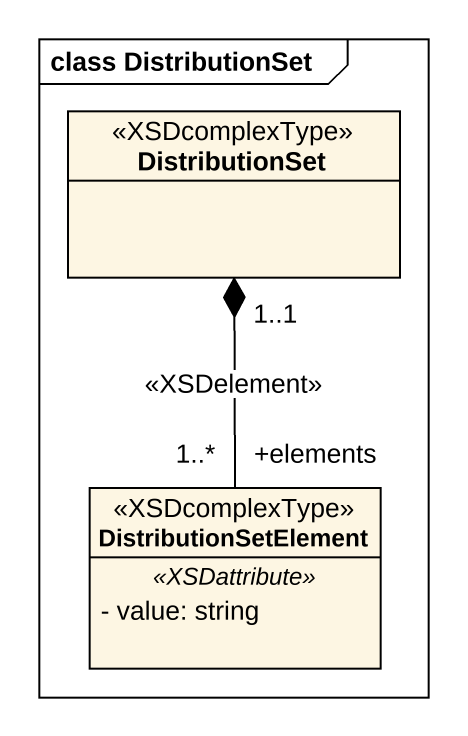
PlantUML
@startuml
mainframe class DistributionSet
hide circle
hide empty members
skinparam classAttributeIconSize 0
class DistributionSet <<XSDcomplexType>>
class DistributionSetElement <<XSDcomplexType>> {
  .. <<XSDattribute>> ..
  - value: string
}
DistributionSet "1..1" *-- "+elements\n1..*" DistributionSetElement : <<XSDelement>>
@enduml
